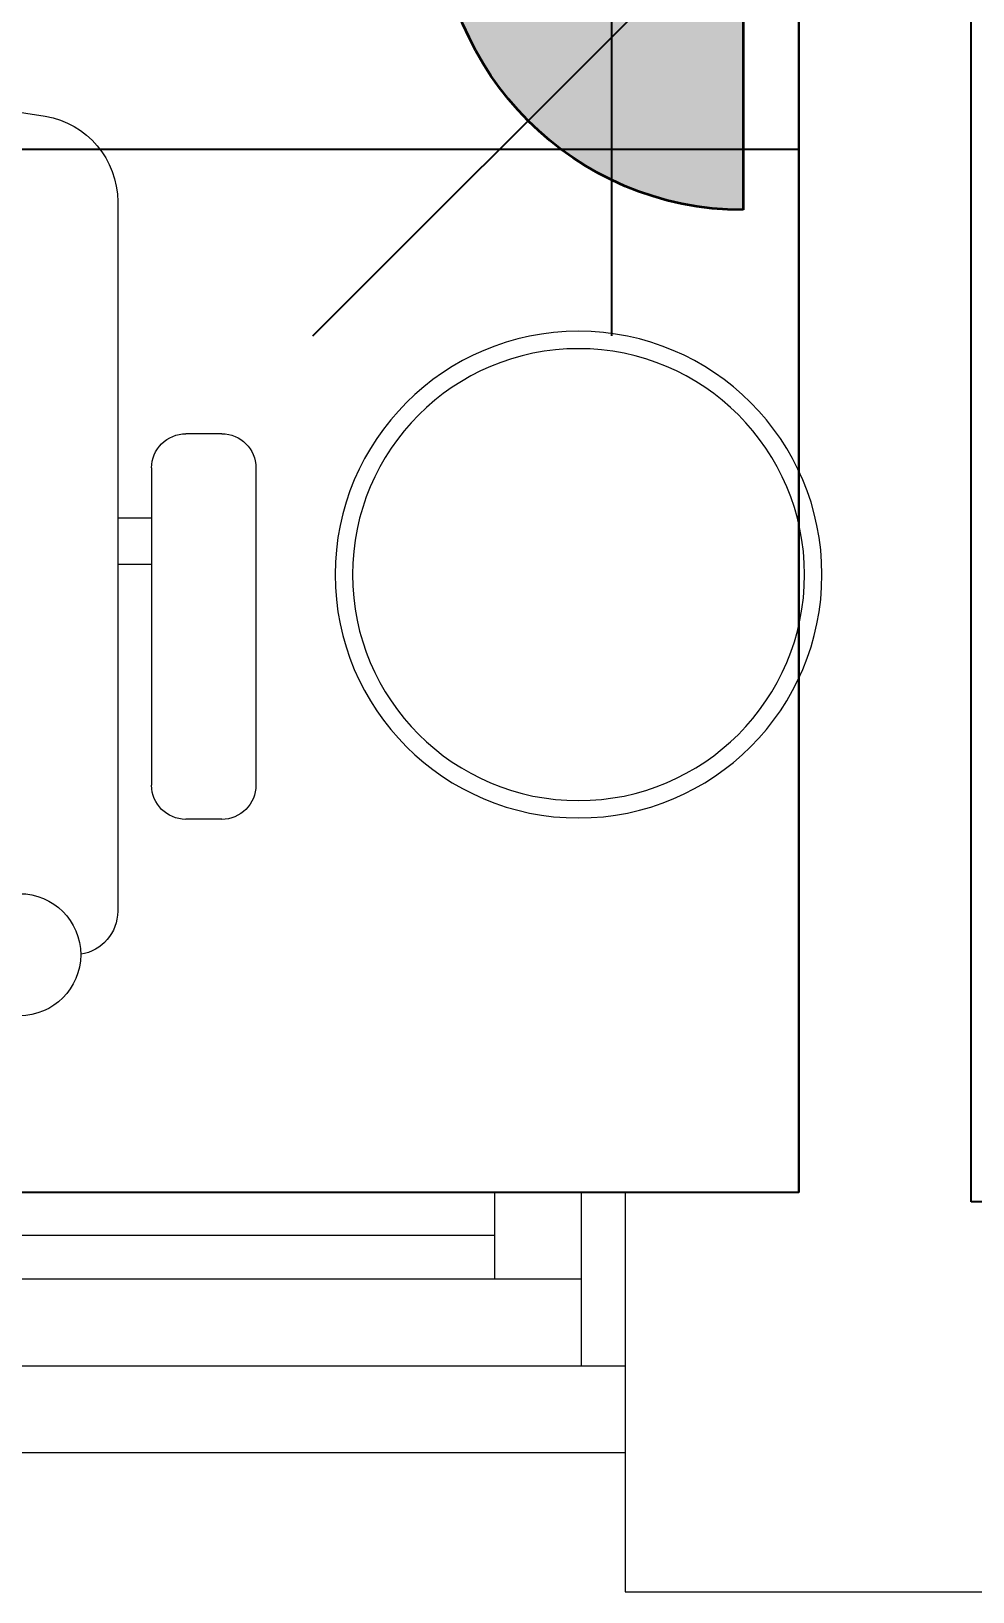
# Model space of a CAD drawing. Extents: x -178977 to 231842, y -29287 to 19916.
# Drawn here: x 42334 to 42876, y -13060 to -12162 of the extents above; entities that cross this region are included whole.
import ezdxf
from ezdxf.enums import TextEntityAlignment as Align

# ---------------------------------------------------------------- set-up
doc = ezdxf.new("R2010")
doc.units = 0
doc.header["$LTSCALE"] = 0.25
doc.linetypes.add('DASHDOT', pattern=[25.4, 12.7, -6.35, 0, -6.35])
for name, color, linetype, lineweight in [('01-First Floor-FUR$0$72_EGR_BASE_TEXT', 252, 'Continuous', 5), ('01-First Floor-FUR$0$Aluminum', 251, 'Continuous', 5), ('01-First Floor-FUR$0$LOADING', 253, 'Continuous', 5), ('01-First Floor-FUR$0$Walls', 251, 'Continuous', 5), ('E-LITE-CLNG-CNDT', 6, 'DASHDOT', 35), ('E-LITE-EXIT-NUMB', 6, 'Continuous', 25), ('E-POWR-WALL @ 100', 4, 'Continuous', 35)]:
    doc.layers.add(name, color=color, linetype=linetype, lineweight=lineweight)
doc.layers.add('01-First Floor-FUR$0$FALSE CEILING', color=251, linetype='Continuous')
doc.layers.add('01-First Floor-FUR$0$X-WHITE glass', color=255, linetype='Continuous')
doc.styles.add('01-First Floor-FUR$0$X3G_ENTITY_9EC9', font='swisscl.ttf', dxfattribs={"height": 0.2})
doc.styles.add('DC_SIMPLEX', font='SIMPLEX.shx', dxfattribs={"width": 0.7})

# ---------------------------------------------------------------- blocks, each defined once
blk = doc.blocks.new('01-First Floor-FUR$0$WM00001-P')
at = {"layer": '01-First Floor-FUR$0$LOADING'}
for radius in [0.14, 0.13]:
    blk.add_circle((0, 0), radius, dxfattribs=at)
blk = doc.blocks.new('01-First Floor-FUR$0$GF21018-P')
at = {"color": 0}
for p, q in [((-0.2207, 0.47563), (-0.2207, 0.0675)), ((-0.2806, 0.34221), (-0.25983, 0.34221)), ((-0.30021, 0.32259), (-0.30021, 0.14)), ((-0.24021, 0.32259), (-0.24021, 0.14)), ((-0.24021, 0.29372), (-0.2207, 0.29372)), ((-0.24021, 0.26708), (-0.2207, 0.26708)), ((-0.2806, 0.12039), (-0.25983, 0.12039))]:
    blk.add_line(p, q, dxfattribs=at)
for centre, radius, start, end in [((-0.0001, -0.52948), 1.06948, 80.36712, 99.63288), ((-0.1707, 0.47563), 0.05, 99.63288, 180), ((-0.2806, 0.32259), 0.01962, 90, 180), ((-0.25983, 0.32259), 0.01962, 360, 90), ((-0.2806, 0.14), 0.01962, 180, 270), ((-0.25983, 0.14), 0.01962, 270, 360), ((-0.16429, 0.0425), 0.03511, 90, 270), ((-0.1957, 0.0675), 0.025, 180, 261.47208)]:
    blk.add_arc(centre, radius, start, end, dxfattribs=at)
blk = doc.blocks.new('01-First Floor-FUR')
at = {"layer": '01-First Floor-FUR$0$Aluminum'}
for p, q in [((42006, -12830), (42676, -12830)), ((42601, -12880), (42601, -12830)), ((42651, -12930), (42651, -12830)), ((42601, -12855), (42081, -12855)), ((42031, -12880), (42651, -12880)), ((42006, -12930), (42676, -12930)), ((42676, -12980), (42006, -12980))]:
    blk.add_line(p, q, dxfattribs=at)
at = {"layer": '01-First Floor-FUR$0$FALSE CEILING', "linetype": 'Continuous'}
blk.add_line((38576, -12230), (42776, -12230), dxfattribs=at)
at = {"layer": '01-First Floor-FUR$0$FALSE CEILING'}
for points in [[(42876, -2710), (44676, -2710), (44675.07, -12835.74), (42875.07, -12835.74)], [(42776, -9540), (38576, -9540), (38576, -12830), (42776, -12830)]]:
    blk.add_lwpolyline(points, close=True, dxfattribs=at)
at = {"layer": '01-First Floor-FUR$0$Walls'}
for p, q in [((42776, -10620), (42776, -12830)), ((42676, -12830), (42676, -13060)), ((42676, -12830), (42776, -12830)), ((42676, -13060), (43176, -13060))]:
    blk.add_line(p, q, dxfattribs=at)
at = {"layer": '01-First Floor-FUR$0$X-WHITE glass', "color": 253, "lineweight": 30, "ltscale": 6, "true_color": 0x9898cc}
blk.add_line((42776, -11420), (42776, -12830), dxfattribs=at)
at = {"layer": '01-First Floor-FUR$0$LOADING', "extrusion": (2.24021e-05, -7.77426e-06, 1), "xscale": -1000, "yscale": 1000.000000000001, "zscale": 1000, "rotation": 0.001410765030716021}
blk.add_blockref('01-First Floor-FUR$0$GF21018-P', (42163.48, -12735.98, 0.98), dxfattribs=at)
at = {"layer": '01-First Floor-FUR$0$LOADING', "extrusion": (-2.24019e-05, 2.26055e-18, -1), "xscale": 1000, "yscale": 1000, "zscale": 1000}
blk.add_blockref('01-First Floor-FUR$0$WM00001-P', (-42649.24, -12474.81, -0.89), dxfattribs=at)
at = {"layer": '01-First Floor-FUR$0$72_EGR_BASE_TEXT', "insert": (40589.53, -11795.63, 0.1), "char_height": 200, "width": 4223.97, "attachment_point": 2, "style": '01-First Floor-FUR$0$X3G_ENTITY_9EC9'}
blk.add_mtext('{\\fSwis721 LtCn BT|b1|i0|c0|p34;EAR, NOSE, THROAT CONSULTATION / EXAMINATION ROOM}', dxfattribs=at)
blk = doc.blocks.new('*U159')
h = blk.add_hatch(color=253)
edge = h.paths.add_edge_path()
edge.add_line((-1.75, 0), (1.75, 0))
edge.add_arc((0, 0), 1.75, 180, 360, ccw=False)
for p, q in [((-0.5, -1.6771), (-0.5, -3.2113)), ((0.5, -1.6771), (0.5, -3.2113))]:
    blk.add_line(p, q)
blk.add_lwpolyline([(-1.75, 0, 1), (1.75, 0)], format="xyb", close=True)
at = {"layer": 'Defpoints'}
for p, q in [((-2.4749, -2.4749), (0, 0)), ((2.4749, -2.4749), (0, 0)), ((2.4749, -0.7582), (-2.4749, -0.7582))]:
    blk.add_line(p, q, dxfattribs=at)
at = {"layer": 'E-LITE-EXIT-NUMB', "style": 'DC_SIMPLEX', "width": 0.7, "flags": 8}
blk.add_attdef('TYPE', text='', height=2, rotation=360, dxfattribs=at).set_placement((-2.682, 5.2383), align=Align.RIGHT)
blk.add_attdef('CIRCUIT', (2.682, 5.2383), '', height=2, rotation=360, dxfattribs=at)

msp = doc.modelspace()

# ---------------------------------------------------------------- block references
at = {"layer": 'E-LITE-CLNG-CNDT'}
msp.add_blockref('01-First Floor-FUR', (0, 0), dxfattribs=at)
at = {"layer": 'E-POWR-WALL @ 100', "xscale": -100, "yscale": 100, "zscale": 100, "rotation": 270}
msp.add_blockref('*U159', (42743.98, -12089.98), dxfattribs=at)

doc.saveas('drawing.dxf')
